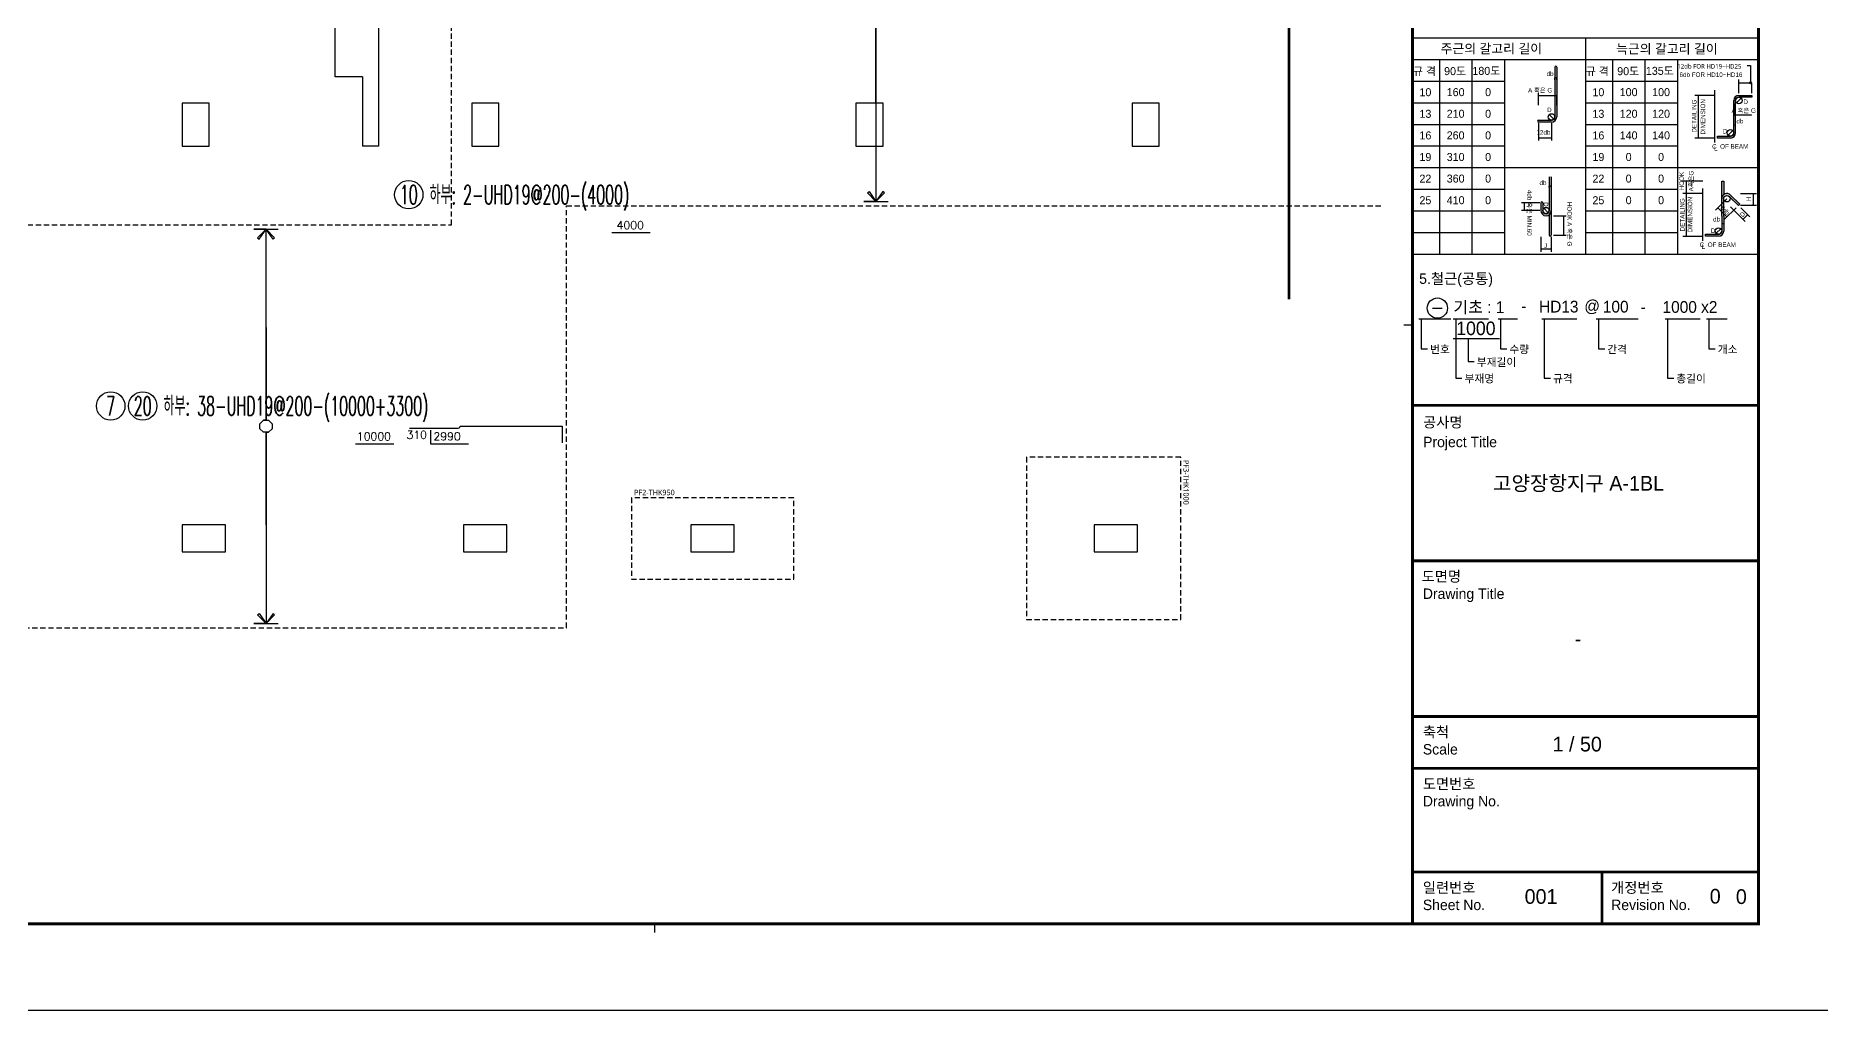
# Model space of a CAD drawing. Header units: millimetres. Extents: x 321717 to 696608, y -514806 to -16026.
# Drawn here: x 437236 to 470209, y -162618 to -144599 of the extents above; entities that cross this region are included whole.
import ezdxf
from ezdxf.enums import TextEntityAlignment as Align

# ---------------------------------------------------------------- set-up
doc = ezdxf.new("R2010")
doc.units = ezdxf.units.MM
doc.header["$LTSCALE"] = 65
doc.linetypes.add('XS-기초$0$HID', pattern=[2.3, 1.5, -0.8])
doc.layers.get('Defpoints').update_dxf_attribs({"color": 145})
for name, color, linetype in [('XDIM', 7, 'Continuous'), ('XREBAR', 1, 'Continuous'), ('XS-기초$0$MAT', 3, 'XS-기초$0$HID'), ('XS-기초$0$PILE-P', 4, 'XS-기초$0$HID'), ('XS-기초$0$WALL', 11, 'Continuous'), ('XS-기초$0$기초연단', 3, 'Continuous'), ('XS-기초$0$하부보강', 7, 'XS-기초$0$HID'), ('XTAG', 7, 'Continuous'), ('기초꺽임', 7, 'Continuous')]:
    doc.layers.add(name, color=color, linetype=linetype)
doc.layers.add('XS-기초$0$DEFPOINT', color=144, linetype='Continuous', plot=False)
doc.styles.add('ARIAL', font='malgun_0.ttf')
doc.styles.add('HYULL', font='Dotum.ttf')
doc.styles.add('XRebar', font='Romans.shx', dxfattribs={"bigfont": 'whgtxt.shx'})
doc.styles.add('XRebar2', font='Romans.shx')
doc.styles.add('XRebarSheet', font='HMKMRHD.TTF')
doc.styles.add('XS-기초$0$맑은고딕', font='malgun_0.ttf')
doc.dimstyles.new('NDIM', dxfattribs={"dimtxt": 3, "dimasz": 1.5, "dimexe": 2, "dimexo": 2, "dimgap": 1, "dimtad": 1, "dimdec": 0, "dimdsep": 46, "dimlunit": 6, "dimtxsty": 'ARIAL', "dimblk": 'DOT', "dimcen": 1, "dimclrd": 256, "dimclre": 7, "dimclrt": 3, "dimadec": 0, "dimazin": 0, "dimtfac": 1, "dimtdec": 0, "dimtix": 1, "dimtmove": 2, "dimatfit": 3, "dimldrblk": 'DOT', "dimfxl": 8, "dimtvp": 1, "dimtolj": 1, "dimlwd": -1, "dimlwe": -1, "dimarcsym": 0})

# ---------------------------------------------------------------- blocks, each defined once
blk = doc.blocks.new('_Dot')
at = {"color": 0, "linetype": 'ByBlock', "lineweight": -2}
blk.add_line((-0.5, 0), (-1, 0), dxfattribs=at)
at = {"color": 0, "linetype": 'ByBlock', "const_width": 0.5}
blk.add_lwpolyline([(-0.25, 0, 1), (0.25, 0, 1)], format="xyb", close=True, dxfattribs=at)
blk = doc.blocks.new('*D118')
at = {"color": 7, "transparency": 16777216}
for p, q in [((80432, 20451), (80432, 20463)), ((80477, 20451), (80477, 20463))]:
    blk.add_line(p, q, dxfattribs=at)
at = {"transparency": 16777216}
blk.add_line((80433, 20461), (80475, 20461), dxfattribs=at)
at = {"layer": 'Defpoints', "color": 0, "transparency": 16777216}
for p in [(80432, 20449), (80477, 20461), (80477, 20449)]:
    blk.add_point(p, dxfattribs=at)
at = {"transparency": 16777216, "xscale": 1.5, "yscale": 1.5, "zscale": 1.5, "rotation": 180}
blk.add_blockref('_Dot', (80432, 20461), dxfattribs=at)
at = {"transparency": 16777216, "xscale": 1.5, "yscale": 1.5, "zscale": 1.5}
blk.add_blockref('_Dot', (80477, 20461), dxfattribs=at)
blk = doc.blocks.new('*D119')
at = {"color": 7, "transparency": 16777216}
for p, q in [((76172, 19024), (76172, 19045)), ((76217, 19024), (76217, 19045))]:
    blk.add_line(p, q, dxfattribs=at)
at = {"transparency": 16777216}
blk.add_line((76215, 19043), (76174, 19043), dxfattribs=at)
at = {"layer": 'Defpoints', "color": 0, "transparency": 16777216}
for p in [(76172, 19043), (76172, 19022), (76217, 19022)]:
    blk.add_point(p, dxfattribs=at)
at = {"transparency": 16777216, "xscale": 1.5, "yscale": 1.5, "zscale": 1.5, "rotation": 180}
blk.add_blockref('_Dot', (76172, 19043), dxfattribs=at)
at = {"transparency": 16777216, "xscale": 1.5, "yscale": 1.5, "zscale": 1.5}
blk.add_blockref('_Dot', (76217, 19043), dxfattribs=at)
blk = doc.blocks.new('*D120')
at = {"transparency": 16777216}
blk.add_line((80158, 18181), (80199, 18181), dxfattribs=at)
at = {"layer": 'Defpoints', "color": 0, "transparency": 16777216}
for p in [(80156, 18181), (80201, 18181), (80201, 18181)]:
    blk.add_point(p, dxfattribs=at)
at = {"transparency": 16777216, "xscale": 1.5, "yscale": 1.5, "zscale": 1.5, "rotation": 180}
blk.add_blockref('_Dot', (80156, 18181), dxfattribs=at)
at = {"transparency": 16777216, "xscale": 1.5, "yscale": 1.5, "zscale": 1.5}
blk.add_blockref('_Dot', (80201, 18181), dxfattribs=at)
blk = doc.blocks.new('XS-기초$0$PF3')
at = {"layer": 'XS-기초$0$MAT', "linetype": 'XS-기초$0$HID'}
blk.add_lwpolyline([(-1500, -1650), (1500, -1650), (1500, 1200), (-1500, 1200)], close=True, dxfattribs=at)
at = {"layer": 'XS-기초$0$DEFPOINT', "color": 1, "style": 'XS-기초$0$맑은고딕'}
blk.add_text('PF3-THK1000', height=100, dxfattribs=at).set_placement((-1450, 1300), align=Align.MIDDLE_LEFT)
blk = doc.blocks.new('XS-기초$0$PF2')
at = {"layer": 'XS-기초$0$MAT', "linetype": 'XS-기초$0$HID'}
blk.add_lwpolyline([(-1500, -750), (1500, -750), (1500, 750), (-1500, 750)], close=True, dxfattribs=at)
at = {"layer": 'XS-기초$0$DEFPOINT', "color": 1, "style": 'XS-기초$0$맑은고딕'}
blk.add_text('PF2-THK950', height=100, dxfattribs=at).set_placement((-1450, 850), align=Align.MIDDLE_LEFT)
blk = doc.blocks.new('zhstes')
at = {"layer": 'XS-기초$0$WALL', "color": 5}
for p, q in [((15880, 6380), (15880, 1450)), ((15080, 2735), (15080, 3935)), ((15580, 2735), (15080, 2735)), ((15580, 2735), (15580, 1450)), ((12750, 2250), (12250, 2250)), ((12250, 2250), (12250, 1450)), ((12750, 1450), (12750, 2250)), ((18100, 2250), (17600, 2250)), ((17600, 2250), (17600, 1450)), ((18100, 1450), (18100, 2250)), ((25200, 2250), (24700, 2250)), ((24700, 2250), (24700, 1450)), ((25200, 1450), (25200, 2250)), ((30300, 2250), (29800, 2250)), ((29800, 2250), (29800, 1450)), ((30300, 1450), (30300, 2250)), ((12250, 1450), (12750, 1450)), ((15880, 1450), (15580, 1450)), ((17600, 1450), (18100, 1450)), ((24700, 1450), (25200, 1450)), ((29800, 1450), (30300, 1450)), ((12250, -5550), (12250, -6050)), ((13050, -5550), (12250, -5550)), ((13050, -6050), (13050, -5550)), ((17450, -5550), (17450, -6050)), ((18250, -5550), (17450, -5550)), ((18250, -6050), (18250, -5550)), ((21650, -5550), (21650, -6050)), ((22450, -5550), (21650, -5550)), ((22450, -6050), (22450, -5550)), ((29100, -5550), (29100, -6050)), ((29900, -5550), (29100, -5550)), ((29900, -6050), (29900, -5550)), ((12250, -6050), (13050, -6050)), ((17450, -6050), (18250, -6050)), ((21650, -6050), (22450, -6050)), ((29100, -6050), (29900, -6050))]:
    blk.add_line(p, q, dxfattribs=at)
at = {"layer": 'XS-기초$0$기초연단', "linetype": 'XS-기초$0$HID'}
for p, q in [((17230, 0), (17230, 9975)), ((19350, 350), (34421, 350)), ((19350, -7450), (19350, 350)), ((-13925, 0), (17230, 0)), ((-17132, -7450), (19350, -7450))]:
    blk.add_line(p, q, dxfattribs=at)
at = {"layer": '기초꺽임', "color": 1, "const_width": 50}
blk.add_lwpolyline([(32700, -1377), (32700, 11861)], dxfattribs=at)
at = {"layer": 'XS-기초$0$PILE-P', "rotation": 270}
blk.add_blockref('XS-기초$0$PF3', (29500, -5800), dxfattribs=at)
at = {"layer": 'XS-기초$0$PILE-P'}
blk.add_blockref('XS-기초$0$PF2', (22050, -5800), dxfattribs=at)
blk = doc.blocks.new('*U376', base_point=(444424.7743, -147539.7083))
at = {"layer": 'XTAG', "color": 0, "linetype": 'Continuous', "ltscale": 1.17728e-311}
blk.add_circle((444129.4618, -147539.7083), 262.5, dxfattribs=at)
at = {"layer": 'XTAG', "color": 0, "linetype": 'Continuous', "ltscale": 1.17728e-311, "style": 'XRebar', "width": 0.55}
blk.add_text('10', height=350, dxfattribs=at).set_placement((444129.4618, -147539.7083), align=Align.MIDDLE_CENTER)
blk.add_text('하부: 2-UHD19@200-(4000)', height=350, dxfattribs=at).set_placement((444512.2743, -147539.7083), align=Align.MIDDLE_LEFT)
blk = doc.blocks.new('*U389', base_point=(439509.3277, -151444.7083))
at = {"layer": 'XTAG', "color": 0, "linetype": 'Continuous', "ltscale": 1.17728e-311}
for centre in [(438623.3902, -151444.7083), (439214.0152, -151444.7083)]:
    blk.add_circle(centre, 262.5, dxfattribs=at)
at = {"layer": 'XTAG', "color": 0, "linetype": 'Continuous', "ltscale": 1.17728e-311, "style": 'XRebar', "width": 0.55}
for s, p in [('7', (438623.3902, -151444.7083)), ('20', (439214.0152, -151444.7083))]:
    blk.add_text(s, height=350, dxfattribs=at).set_placement(p, align=Align.MIDDLE_CENTER)
blk.add_text('하부: 38-UHD19@200-(10000+3300)', height=350, dxfattribs=at).set_placement((439596.8277, -151444.7083), align=Align.MIDDLE_LEFT)
blk = doc.blocks.new('dhs_sheet2e')
h = blk.add_hatch(color=256)
edge = h.paths.add_edge_path()
edge.add_line((76299, 21797), (76299, 20646.2))
edge.add_arc((76224.2, 20646.2), 74.7, -90, 0, ccw=False)
edge.add_line((76224.2, 20571.5), (75925.3, 20571.5))
edge.add_arc((75925.3, 20549.1), 22.4, 90, 270)
edge.add_line((75925.3, 20526.7), (76224.2, 20526.7))
edge.add_arc((76224.2, 20646.2), 119.6, 270, 360)
edge.add_line((76343.8, 20646.2), (76343.8, 21797))
edge.add_arc((76321.4, 21797), 22.4, 0, 180)
blk.add_hatch(color=256).paths.add_polyline_path([(80850.3, 21144.3), (80551.4, 21144.3, 0.4142136), (80431.9, 21024.7), (80431.9, 20621.2), (80431.9, 20277.5, -0.4142136), (80357.1, 20202.7), (80058.2, 20202.7), (80058.2, 20157.9), (80357.1, 20157.9, 0.4142136), (80476.7, 20277.5), (80476.7, 20621.2), (80476.7, 21024.7, -0.4142136), (80551.4, 21099.4), (80850.3, 21099.4)])
h = blk.add_hatch(color=256)
h.paths.add_polyline_path([(76216.8, 18481.2, -0.2277351), (76172, 18387.9), (76172, 17913.3, 1), (76216.8, 17913.3)])
h.paths.add_polyline_path([(76216.8, 19258.4, 1), (76172, 19258.4), (76172, 18481.2, -0.1833618), (76153.2, 18431.7, -0.6790836), (76150.1, 18423.9, -0.2067221), (76146.9, 18425.3, -0.6466922), (76022.6, 18481.2), (76022.6, 18660.6, 1), (75977.7, 18660.6), (75977.7, 18481.2, 1), (76216.8, 18481.2)])
h.paths.add_polyline_path([(76153.2, 18431.7, -0.0300135), (76146.9, 18425.3, 0.2067221), (76150.1, 18423.9, 0.6790836)], flags=17)
h = blk.add_hatch(color=256)
h.paths.add_polyline_path([(80200.9, 19160.1), (80156.1, 19160.1), (80156.1, 18756.6, -0.2277351), (80200.9, 18850)])
h.paths.add_polyline_path([(80156.1, 18756.6), (80156.1, 18353.1), (80156.1, 18009.4, -0.4142136), (80081.4, 17934.7), (79782.5, 17934.7), (79782.5, 17889.8), (80081.4, 17889.8, 0.4142136), (80200.9, 18009.4), (80200.9, 18353.1), (80200.9, 18756.6, -0.6681786), (80328.5, 18809.5), (80539.9, 18598.1), (80571.6, 18629.8), (80360.2, 18841.2, 0.6681786)])
at = {"color": 7, "ltscale": 2}
for p, q in [((73013.1, 22471.6), (81003.6, 22471.6)), ((77008.3, 22471.6), (77008.3, 17477.6)), ((73013.1, 21972.2), (81003.6, 21972.2)), ((73637.3, 21972.2), (73637.3, 17477.6)), ((74386.4, 21972.2), (74386.4, 17477.6)), ((75135.6, 21972.2), (75135.6, 17477.6)), ((77632.6, 21972.2), (77632.6, 17477.6)), ((78381.7, 21972.2), (78381.7, 17477.6)), ((79130.8, 21972.2), (79130.8, 17477.6)), ((73013.1, 21472.8), (75135.6, 21472.8)), ((77008.3, 21472.8), (79130.8, 21472.8)), ((75135.6, 19475.2), (77008.3, 19475.2)), ((79130.8, 19475.2), (81003.6, 19475.2)), ((73013.1, 17477.6), (81003.6, 17477.6))]:
    blk.add_line(p, q, dxfattribs=at)
for p, q in [((76299, 21797), (76299, 20646.2)), ((76343.8, 21797), (76343.8, 20646.2)), ((80553.3, 21432.5), (80848.4, 21432.5)), ((80742.8, 21835.3), (80817.5, 21835.3)), ((80817.5, 21835.3), (80817.5, 21432.5)), ((79607.9, 21142.4), (79607.9, 20159.8)), ((80431.9, 20277.5), (80431.9, 21024.7)), ((80476.7, 20277.5), (80476.7, 21024.7)), ((80498.6, 20971.9), (80604.3, 21077.5)), ((80551.4, 21144.3), (80850.3, 21144.3)), ((80850.3, 21099.4), (80551.4, 21099.4)), ((80850.3, 21144.3), (80850.3, 21099.4)), ((76277.1, 20593.4), (76171.4, 20699.1)), ((80835.3, 20687.8), (80431.9, 20687.8)), ((75925.3, 20571.5), (76224.2, 20571.5)), ((76224.2, 20526.7), (75925.3, 20526.7)), ((80058.2, 20202.7), (80357.1, 20202.7)), ((80058.2, 20157.9), (80058.2, 20202.7)), ((80304.3, 20224.6), (80410, 20330.3)), ((80357.1, 20157.9), (80058.2, 20157.9)), ((76172, 19258.4), (76172, 18481.2)), ((76216.8, 19258.4), (76216.8, 18481.2)), ((79332.2, 19158.3), (79332.2, 18878.1)), ((75592.1, 18659.1), (75592.1, 18482.7)), ((75977.7, 18660.6), (75977.7, 18481.2)), ((76022.6, 18660.6), (76022.6, 18481.2)), ((79332.2, 18874.3), (79332.2, 17887.4)), ((80156.1, 18353.1), (80156.1, 18756.6)), ((80200.9, 18353.1), (80200.9, 18756.6)), ((80328.5, 18809.5), (80539.9, 18598.1)), ((80357.7, 18568.9), (80698.5, 18228.1)), ((80360.2, 18841.2), (80571.6, 18629.8)), ((80539.9, 18598.1), (80571.6, 18629.8)), ((80883.4, 18874.3), (80883.4, 18609.1)), ((76150.1, 18428.4), (76044.4, 18534.1)), ((76502.4, 18360.2), (76502.4, 17914.8)), ((80065.6, 18544), (80274.3, 18335.3)), ((80156.1, 18353.1), (80156.1, 18009.4)), ((80200.9, 18353.1), (80200.9, 18009.4)), ((80749.9, 18385.4), (80646.9, 18282.4)), ((79782.5, 17889.8), (79782.5, 17934.7)), ((79782.5, 17934.7), (80081.4, 17934.7)), ((80081.4, 17889.8), (79782.5, 17889.8)), ((80028.6, 17956.6), (80134.2, 18062.2)), ((76215.3, 17590.4), (75979.2, 17590.4))]:
    blk.add_line(p, q)
at = {"color": 1}
for p, q in [((76299, 21501), (76299, 21548.4)), ((76342.3, 21546.4), (76300.5, 21546.4)), ((76343.8, 21501), (76343.8, 21548.4)), ((75925.3, 20916), (75925.3, 21199.6)), ((75926.8, 21139.7), (76342.3, 21139.7)), ((75925.3, 20500.1), (75925.3, 20098.9)), ((76224.2, 20500.1), (76224.2, 20098.9)), ((76222.7, 20158.9), (75926.8, 20158.9))]:
    blk.add_line(p, q, dxfattribs=at)
at = {"color": 7}
for p, q in [((80551.4, 21191.6), (80551.4, 21507.4)), ((80850.3, 21191.6), (80850.3, 21435)), ((76343.8, 20916), (76343.8, 21141.7)), ((79996, 21144.3), (79533, 21144.3)), ((80431.9, 20947.5), (80431.9, 20685.3)), ((79996, 20157.9), (79533, 20157.9)), ((79720.2, 19160.1), (79257.5, 19160.1)), ((75953.1, 18660.6), (75532.2, 18660.6)), ((79720.2, 18876.2), (79257.5, 18876.2)), ((79720.2, 18876.2), (79257.5, 18876.2)), ((80273.9, 18754.9), (80011.4, 18492.3)), ((80591.1, 18876.2), (80958.3, 18876.2)), ((80591.1, 18607.2), (80958.3, 18607.2)), ((75953.1, 18481.2), (75532.2, 18481.2)), ((76270.6, 18361.7), (76562.3, 18361.7)), ((80485.3, 18543.5), (80222.7, 18281)), ((80488.8, 18437.8), (80698.5, 18228.1)), ((80594.5, 18543.5), (80804.2, 18333.8)), ((75977.7, 17876.9), (75977.7, 17530.5)), ((76216.8, 17876.9), (76216.8, 17530.5)), ((76270.6, 17913.3), (76562.3, 17913.3)), ((79720.2, 17885.5), (79257.5, 17885.5)), ((73477.6, 16230.5), (73697, 16230.5)), ((73013.1, 15831.2), (72813.3, 15831.2)), ((55508.9, 1997.6), (55508.9, 1797.9))]:
    blk.add_line(p, q, dxfattribs=at)
at = {"linetype": 'Continuous'}
for p, q in [((79998.5, 20053.3), (79998.5, 21263.8)), ((79722.7, 17785.2), (79722.7, 18995.8))]:
    blk.add_line(p, q, dxfattribs=at)
at = {"color": 4}
for p, q in [((80156.1, 19160.1), (80200.9, 19160.1)), ((80156.1, 18756.6), (80156.1, 19160.1)), ((80200.9, 19160.1), (80200.9, 18850)), ((76172, 18387.9), (76172, 17913.3)), ((76216.8, 18481.2), (76216.8, 17913.3))]:
    blk.add_line(p, q, dxfattribs=at)
at = {"color": 1, "ltscale": 2}
for p, q in [((73160.8, 15979.6), (73897.2, 15979.6)), ((73217.3, 15979.6), (73217.3, 15288.3)), ((73955, 15979.6), (74769.1, 15979.6)), ((74011.5, 15979.6), (74011.5, 14611.4)), ((74992, 15979.6), (75438.1, 15979.6)), ((75048.5, 15979.6), (75048.5, 15288.3)), ((75998.4, 15979.6), (76812.5, 15979.6)), ((76054.9, 15979.6), (76054.9, 14611.4)), ((77253.2, 15979.6), (78222.3, 15979.6)), ((77309.7, 15979.6), (77309.7, 15288.3)), ((78846.9, 15979.6), (79661, 15979.6)), ((78903.4, 15979.6), (78903.4, 14611.4)), ((79804.8, 15979.6), (80281.2, 15979.6)), ((79861.3, 15979.6), (79861.3, 15288.3)), ((73217.3, 15288.3), (73361.3, 15288.3)), ((73955, 15525.5), (75020.4, 15525.5)), ((74296, 15525.5), (74296, 14991.1)), ((75048.5, 15288.3), (75192.5, 15288.3)), ((77309.7, 15288.3), (77453.7, 15288.3)), ((79861.3, 15288.3), (80005.3, 15288.3)), ((74296, 14991.1), (74440, 14991.1)), ((74011.5, 14611.4), (74155.5, 14611.4)), ((76054.9, 14611.4), (76198.9, 14611.4)), ((78903.4, 14611.4), (79047.4, 14611.4))]:
    blk.add_line(p, q, dxfattribs=at)
at = {"color": 30}
for p, q in [((73013.1, 6791.9), (81003.6, 6791.9)), ((73013.1, 5593.3), (81003.6, 5593.3)), ((73013.1, 3196.2), (81003.6, 3196.2))]:
    blk.add_line(p, q, dxfattribs=at)
at = {"color": 7}
blk.add_lwpolyline([(84000, 0), (84000, 59329.4), (0, 59329.4), (0, 0)], close=True, dxfattribs=at)
at = {"color": 30, "const_width": 64.9}
blk.add_lwpolyline([(81003.6, 57331.7), (2996.4, 57331.7), (2996.4, 1997.6), (81003.6, 1997.6)], close=True, dxfattribs=at)
for points in [[(73013.1, 1997.6), (73013.1, 57331.7)], [(73013.1, 13983.4), (81003.6, 13983.4)], [(73013.1, 10387.6), (81003.6, 10387.6)], [(73013.1, 6791.9), (81003.6, 6791.9)], [(73013.1, 5593.3), (81003.6, 5593.3)], [(73013.1, 3196.2), (81003.6, 3196.2)], [(77390.2, 1997.6), (77390.2, 3196.2)]]:
    blk.add_lwpolyline(points, dxfattribs=at)
at = {"color": 1, "ltscale": 2, "const_width": 1.87}
for points in [[(79725.1, 2916.8), (79725.1, 2355), (80286.9, 2355), (80286.9, 2916.8), (79725.1, 2916.8)], [(80321.3, 2916.8), (80321.3, 2355), (80883.1, 2355), (80883.1, 2916.8), (80321.3, 2916.8)]]:
    blk.add_lwpolyline(points, dxfattribs=at)
for centre, radius in [((80817.5, 21432.5), 22.4), ((80817.5, 21432.5), 11.2), ((80551.4, 21024.7), 74.7), ((80604.3, 21077.5), 4.48), ((76171.4, 20699.1), 4.48), ((80498.6, 20971.9), 4.48), ((76277.1, 20593.4), 4.48), ((80357.1, 20277.5), 74.7), ((80304.3, 20224.6), 4.48), ((80410, 20330.3), 4.48), ((80275.7, 18756.6), 74.7), ((76044.4, 18534.1), 4.48), ((76150.1, 18428.4), 4.48), ((80081.4, 18009.4), 74.7), ((80028.6, 17956.6), 4.48), ((80134.2, 18062.2), 4.48)]:
    blk.add_circle(centre, radius)
at = {"color": 4}
for centre in [(76224.2, 20646.2), (76097.3, 18481.2)]:
    blk.add_circle(centre, 74.7, dxfattribs=at)
at = {"color": 7, "linetype": 'Continuous'}
blk.add_circle((73588.4, 16228.7), 234.1, dxfattribs=at).dxf.unprotected_set("ltscale", 0)
for centre, radius, start, end in [((76321.4, 21797), 22.4, 0, 180), ((80551.4, 21024.7), 119.6, 90, 180), ((80551.4, 21024.7), 74.7, 90, 180), ((76224.2, 20646.2), 119.6, 270, 0), ((76224.2, 20646.2), 74.7, 270, 0), ((75925.3, 20549.1), 22.4, 90, 270), ((80357.1, 20277.5), 74.7, 270, 0), ((80357.1, 20277.5), 119.6, 270, 0), ((76000.1, 18660.6), 22.4, 0, 180), ((80275.7, 18756.6), 119.6, 45, 180), ((76097.3, 18481.2), 119.6, 180, 0), ((76097.3, 18481.2), 74.7, 180, 0), ((80081.4, 18009.4), 119.6, 270, 0), ((80081.4, 18009.4), 74.7, 270, 0)]:
    blk.add_arc(centre, radius, start, end)
at = {"color": 4}
blk.add_arc((76194.4, 17913.3), 22.4, 180, 0, dxfattribs=at)
at = {"color": 1, "rotation": 180}
for p, xscale, yscale, zscale in [((76299, 21546.4), 1.5, 1.5, 1.5), ((75925.3, 21139.7), 11.98573127229489, 11.98573127229489, 11.98573127229489), ((75925.3, 20158.9), 11.98573127229489, 11.98573127229489, 11.98573127229489)]:
    blk.add_blockref('_Dot', p, dxfattribs=dict(at, xscale=xscale, yscale=yscale, zscale=zscale))
at = {"color": 1}
for p, xscale, yscale, zscale in [((76343.8, 21546.4), 1.5, 1.5, 1.5), ((76343.8, 21139.7), 1.498216409036861, 1.498216409036861, 1.498216409036861), ((76224.2, 20158.9), 11.98573127229489, 11.98573127229489, 11.98573127229489)]:
    blk.add_blockref('_Dot', p, dxfattribs=dict(at, xscale=xscale, yscale=yscale, zscale=zscale))
for p, xscale, yscale, zscale, rotation in [((80551.4, 21432.5), 14.98216409036861, 14.98216409036861, 14.98216409036861, 180), ((79607.9, 21144.3), 14.98216409036861, 14.98216409036861, 14.98216409036861, 90), ((80431.9, 20687.8), 14.98216409036861, 14.98216409036861, 14.98216409036861, 180), ((79607.9, 20157.9), 14.98216409036861, 14.98216409036861, 14.98216409036861, 270), ((79332.2, 19160.1), 14.98216409036861, 14.98216409036861, 14.98216409036861, 90), ((75592.1, 18660.6), 11.98573127229489, 11.98573127229489, 11.98573127229489, 90), ((79332.2, 18876.2), 14.98216409036861, 14.98216409036861, 14.98216409036861, 90), ((79332.2, 18876.2), 1.872770511296076, 1.872770511296076, 1.872770511296076, 270), ((80064, 18545), 14.98216409036862, 14.98216409036862, 14.98216409036862, 135.0000000000825), ((80883.4, 18876.2), 14.98216409036861, 14.98216409036861, 14.98216409036861, 90), ((80883.4, 18607.2), 14.98216409036861, 14.98216409036861, 14.98216409036861, 270), ((75592.1, 18481.2), 11.98573127229489, 11.98573127229489, 11.98573127229489, 270), ((76502.4, 18361.7), 11.98573127229489, 11.98573127229489, 11.98573127229489, 90), ((80275.7, 18333.9), 14.98216409036862, 14.98216409036862, 14.98216409036862, 315.0000000000825), ((80645.5, 18281.1), 14.98216409036861, 14.98216409036861, 14.98216409036861, 225.0000000002524), ((80751.2, 18386.8), 14.98216409036861, 14.98216409036861, 14.98216409036861, 45.00000000025246), ((76502.4, 17913.3), 11.98573127229489, 11.98573127229489, 11.98573127229489, 270), ((79332.2, 17885.5), 14.98216409036861, 14.98216409036861, 14.98216409036861, 270), ((75977.7, 17590.4), 11.98573127229489, 11.98573127229489, 11.98573127229489, 180)]:
    blk.add_blockref('_Dot', p, dxfattribs=dict(xscale=xscale, yscale=yscale, zscale=zscale, rotation=rotation))
for p, xscale, yscale, zscale in [((80850.3, 21432.5), 1.872770511296076, 1.872770511296076, 1.872770511296076), ((80850.3, 20687.8), 14.98216409036861, 14.98216409036861, 14.98216409036861), ((76216.8, 17590.4), 11.98573127229489, 11.98573127229489, 11.98573127229489)]:
    blk.add_blockref('_Dot', p, dxfattribs=dict(xscale=xscale, yscale=yscale, zscale=zscale))
at = {"color": 3}
for s, height, style, p in [('주근의 갈고리 길이', 217.47, 'XRebarSheet', (73661.6, 22115.7)), ('늑근의 갈고리 길이', 217.47, 'XRebarSheet', (77716.4, 22111.4)), ('규 격', 184.85, 'XRebarSheet', (73024.7, 21609.3)), ('90도', 184.85, 'XRebarSheet', (73743.9, 21612.7)), ('180도', 184.85, 'XRebarSheet', (74396.5, 21618.3)), ('규 격', 184.85, 'XRebarSheet', (77015.8, 21609.3)), ('90도', 184.85, 'XRebarSheet', (77741.9, 21610.8)), ('135도', 184.85, 'XRebarSheet', (78402.8, 21618.5)), ('기초 : 1', 271.84, 'HYULL', (73958.2, 16112.5)), ('-', 271.8, 'HYULL', (75524.6, 16143.6)), ('HD13', 271.84, 'HYULL', (75937.6, 16126.4)), ('@', 271.8, 'HYULL', (76981.9, 16143.6)), ('100', 271.84, 'HYULL', (77410.5, 16124.9)), ('-', 271.8, 'HYULL', (78283.3, 16120.3)), ('1000 x2', 271.84, 'HYULL', (78789.8, 16118.6)), ('번호', 181.22, 'XRebarSheet', (73421.4, 15184.8)), ('수량', 181.22, 'XRebarSheet', (75252.6, 15184.8)), ('간격', 181.22, 'XRebarSheet', (77513.8, 15184.8)), ('개소', 181.22, 'XRebarSheet', (80065.4, 15184.8)), ('부재길이', 181.22, 'XRebarSheet', (74500.1, 14887.6)), ('부재명', 181.22, 'XRebarSheet', (74215.6, 14507.8)), ('규격', 181.22, 'XRebarSheet', (76259, 14507.8)), ('총길이', 181.22, 'XRebarSheet', (79107.5, 14507.8))]:
    blk.add_text(s, height=height, dxfattribs=dict(at, style=style)).set_placement(p)
for s, height, style, p in [('12db FOR HD19~HD25', 104.875, 'ARIAL', (79128.8, 21763.4)), ('db', 104.88, 'HYULL', (76110.6, 21591.3)), ('6db FOR HD10~HD16', 104.875, 'HYULL', (79181.1, 21570.1)), ('A 혹은 G', 104.88, 'HYULL', (75682.6, 21210.1)), ('D', 104.9, 'HYULL', (80656, 20944.7)), ('D', 104.9, 'HYULL', (76121.8, 20758.8)), ('A 혹은 G', 104.88, 'HYULL', (80384, 20740.7)), ('12db', 104.88, 'HYULL', (75877.3, 20236.3)), ('D', 104.9, 'HYULL', (80177.8, 20262.8)), ('db', 104.88, 'HYULL', (80494.6, 20497.1)), ('C  OF BEAM', 104.88, 'HYULL', (79933.3, 19912.7)), ('L', 104.9, 'HYULL', (79978.2, 19870.3)), ('db', 104.88, 'HYULL', (75947.2, 19073.7)), ('db', 104.88, 'HYULL', (79955.9, 18229.1)), ('J', 104.9, 'HYULL', (76052.4, 17620.3)), ('C  OF BEAM', 104.88, 'HYULL', (79646.6, 17640.3)), ('D', 104.9, 'HYULL', (79902.1, 17964.6)), ('L', 104.9, 'HYULL', (79691.4, 17597.9))]:
    blk.add_text(s, height=height, dxfattribs=dict(style=style)).set_placement(p)
at = {"style": 'HYULL'}
for s, height, rotation, p in [('DETAILING', 104.88, 90, (79572.8, 20283)), ('DIMENSION', 104.88, 90, (79773.2, 20238.9)), ('A혹은G', 104.88, 90, (79503.2, 18925.5)), ('HOOK', 104.88, 90, (79280.6, 18949.8)), ('4db 혹은 MIN.60', 104.875, 270, (75662.8, 18959.9)), ('D', 104.9, 270, (76045.4, 18676.8)), ('HOOK A 혹은 G', 104.875, 270, (76588.8, 18683)), ('DETAILING', 104.88, 90, (79297.1, 18001.8)), ('DIMENSION', 104.88, 90, (79475.3, 17979.8)), ('H', 104.9, 90, (80828.6, 18696.9))]:
    blk.add_text(s, height=height, rotation=rotation, dxfattribs=at).set_placement(p)
at = {"style": 'HYULL', "width": 0.8}
for s, height, rotation, p in [('6db', 104.88, 315, (80113.5, 18528.3)), ('D', 104.9, 45, (80638.1, 18324.3))]:
    blk.add_text(s, height=height, rotation=rotation, dxfattribs=at).set_placement(p)
at = {"color": 7, "style": 'XRebarSheet'}
blk.add_text('5.철근(공통)', height=242.71, dxfattribs=at).set_placement((73167, 16788))
at = {"color": 3, "linetype": 'Continuous', "style": 'HYULL'}
e = blk.add_text('1000', height=312.13, dxfattribs=at)
e.set_placement((74023.5, 15760.5), align=Align.MIDDLE_LEFT)
e.dxf.unprotected_set("ltscale", 0)
at = {"color": 7, "style": 'XRebarSheet'}
for s, height, p in [('공사명', 241.63, (73259, 13591.6)), ('Project Title', 241.632, (73259, 13135.1)), ('도면명', 241.63, (73225, 10028.1)), ('Drawing Title', 241.632, (73252.8, 9628.5)), ('축척', 241.63, (73252.8, 6432.3)), ('Scale', 241.63, (73252.8, 6032.8)), ('도면번호', 241.63, (73252.8, 5233.8)), ('Drawing No.', 241.632, (73252.8, 4834.2)), ('일련번호', 241.63, (73252.8, 2836.6)), ('개정번호', 241.63, (77602.3, 2836.6)), ('Sheet No.', 241.63, (73252.8, 2437.1)), ('Revision No.', 241.632, (77602.3, 2437.1))]:
    blk.add_text(s, height=height, dxfattribs=at).set_placement(p, align=Align.MIDDLE_LEFT)
for base, p1, p2, picture, middle in [((80476.7, 20461.4), (80431.9, 20449.3), (80476.7, 20449.3), '*D118', (80454.3, 20461.4)), ((76172, 19043.3), (76216.8, 19021.8), (76172, 19021.8), '*D119', (76194.4, 19043.3)), ((80200.9, 18181.3), (80156.1, 18181.3), (80200.9, 18181.3), '*D120', (80178.5, 18181.3))]:
    dim = blk.add_linear_dim(base=base, p1=p1, p2=p2, text=' ', dimstyle='NDIM')
    dim.commit()
    dim.dimension.update_dxf_attribs({"geometry": picture, "text_midpoint": middle})

msp = doc.modelspace()

# ---------------------------------------------------------------- linework, layer by layer
at = {"color": 7, "ltscale": 2}
for p, q in [((462674.1, -145839.7), (464372.1, -145839.7)), ((465870.3, -145839.7), (467568.2, -145839.7)), ((462674.1, -146239.2), (464372.1, -146239.2)), ((465870.3, -146239.2), (467568.2, -146239.2)), ((462674.1, -146638.7), (464372.1, -146638.7)), ((465870.3, -146638.7), (467568.2, -146638.7)), ((462674.1, -147038.3), (464372.1, -147038.3)), ((465870.3, -147038.3), (467568.2, -147038.3)), ((462674.1, -147437.8), (464372.1, -147437.8)), ((465870.3, -147437.8), (467568.2, -147437.8)), ((462674.1, -147837.3), (464372.1, -147837.3)), ((465870.3, -147837.3), (467568.2, -147837.3)), ((462674.1, -148236.8), (464372.1, -148236.8)), ((465870.3, -148236.8), (467568.2, -148236.8))]:
    msp.add_line(p, q, dxfattribs=at)
at = {"layer": 'XDIM', "color": 250, "linetype": 'Continuous', "ltscale": 2.7937e-313}
msp.add_line((447743, -147714.7), (447743, -147714.7), dxfattribs=at)
at = {"layer": 'XDIM', "color": 250, "linetype": 'Continuous', "ltscale": 2.20775e-312}
for p, q in [((443007.1, -151619.7), (443007.1, -151619.7)), ((443948.6, -151619.7), (443948.6, -151619.7))]:
    msp.add_line(p, q, dxfattribs=at)
at = {"layer": 'XDIM', "color": 4, "linetype": 'Continuous', "ltscale": 4.56907e-10}
msp.add_lwpolyline([(452762.1, -145848.5), (452762.1, -144144.7), (452808.7, -144144.7), (452715.5, -144144.7), (452649.6, -144078.8), (452649.6, -143985.6), (452715.5, -143919.7), (452808.7, -143919.7), (452874.6, -143985.6), (452874.6, -144078.8), (452808.7, -144144.7), (452762.1, -144144.7), (452762.1, -145848.5), (452762.1, -145848.5), (452762.1, -147664.7), (452603, -147505.6), (452633.1, -147480.4), (452762.1, -147664.7), (452921.2, -147505.6), (452891.2, -147480.4), (452762.1, -147664.7), (452537.1, -147664.7), (452987.1, -147664.7)], dxfattribs=at)
at = {"layer": 'XDIM', "color": 4, "linetype": 'Continuous', "ltscale": 4.56907e-10, "elevation": -1.5}
for points in [[(441492.1, -149997.2), (441492.1, -151707.2), (441445.5, -151707.2), (441538.7, -151707.2), (441604.6, -151773.1), (441604.6, -151866.3), (441538.7, -151932.2), (441445.5, -151932.2), (441379.6, -151866.3), (441379.6, -151773.1), (441445.5, -151707.2), (441492.1, -151707.2), (441492.1, -149997.2), (441492.1, -149997.2), (441492.1, -148174.7), (441651.2, -148333.8), (441621.2, -148359), (441492.1, -148174.7), (441333, -148333.8), (441363.1, -148359), (441492.1, -148174.7), (441267.1, -148174.7), (441717.1, -148174.7)], [(441492.1, -153642.2), (441492.1, -151932.2), (441538.7, -151932.2), (441445.5, -151932.2), (441379.6, -151866.3), (441379.6, -151773.1), (441445.5, -151707.2), (441538.7, -151707.2), (441604.6, -151773.1), (441604.6, -151866.3), (441538.7, -151932.2), (441492.1, -151932.2), (441492.1, -153642.2), (441492.1, -153642.2), (441492.1, -155464.7), (441333, -155305.6), (441363.1, -155280.4), (441492.1, -155464.7), (441651.2, -155305.6), (441621.2, -155280.4), (441492.1, -155464.7), (441267.1, -155464.7), (441717.1, -155464.7)]]:
    msp.add_lwpolyline(points, dxfattribs=at)
at = {"layer": 'XDIM', "color": 1, "linetype": 'Continuous', "ltscale": 2.7937e-313}
msp.add_lwpolyline([(447883, -148239.7), (448589.9, -148239.7)], dxfattribs=at)
at = {"layer": 'XDIM', "color": 1, "linetype": 'Continuous', "ltscale": 2.20775e-312}
for points in [[(444528.2, -151894), (444528.2, -152144.7), (445235.1, -152144.7)], [(443147.1, -152144.7), (443854.1, -152144.7)]]:
    msp.add_lwpolyline(points, dxfattribs=at)
at = {"layer": 'XREBAR', "color": 31, "linetype": 'Continuous', "ltscale": 4.56907e-10, "const_width": 1}
msp.add_lwpolyline([(435042.1, -151819.7), (435042.1, -151819.7), (445042.1, -151819.7), (445042.1, -151819.7)], dxfattribs=at)
at = {"layer": 'XREBAR', "color": 31, "linetype": 'Continuous', "ltscale": 4.56907e-10}
msp.add_lwpolyline([(444142.1, -151857.2), (444142.1, -151857.2), (445042.1, -151857.2), (445060.9, -151852.2), (445074.6, -151838.5), (445079.6, -151819.7), (446962.1, -151819.7), (446962.1, -152129.7)], dxfattribs=at)

# ---------------------------------------------------------------- block references
at = {"color": 255, "xscale": 0.8000000006602158, "yscale": 0.8000000006602158, "zscale": 0.8000000006602158}
msp.add_blockref('dhs_sheet2e', (404263.6, -162618.4), dxfattribs=at)
at = {"layer": 'XS-기초$0$하부보강'}
msp.add_blockref('zhstes', (427692.1, -148094.7), dxfattribs=at)
at = {"layer": 'XTAG', "color": 31, "linetype": 'Continuous', "ltscale": 1.17728e-311}
for name, p in [('*U376', (444424.8, -147539.7)), ('*U389', (439509.3, -151444.7))]:
    msp.add_blockref(name, p, dxfattribs=at)

# ---------------------------------------------------------------- texts
at = {"color": 3, "style": 'XRebarSheet'}
for s, height, p in [('10', 147.88, (462913, -145644.1)), ('160', 147.88, (463471.7, -145643.1)), ('0', 147.9, (464071, -145643.1)), ('10', 147.88, (466109.2, -145644.1)), ('100', 147.88, (466667.9, -145643.1)), ('100', 147.88, (467267.2, -145643.1)), ('13', 147.88, (462913, -146043.6)), ('210', 147.88, (463471.7, -146042.7)), ('0', 147.9, (464071, -146042.7)), ('13', 147.88, (466109.2, -146043.6)), ('120', 147.88, (466667.9, -146042.7)), ('120', 147.88, (467267.2, -146042.7)), ('16', 147.88, (462913, -146443.1)), ('260', 147.88, (463471.7, -146442.2)), ('0', 147.9, (464071, -146442.2)), ('16', 147.88, (466109.2, -146443.1)), ('140', 147.88, (466667.9, -146442.2)), ('140', 147.88, (467267.2, -146442.2)), ('19', 147.88, (462913, -146842.7)), ('310', 147.88, (463471.7, -146841.7)), ('0', 147.9, (464071, -146841.7)), ('19', 147.88, (466109.2, -146842.7)), ('0', 147.9, (466667.9, -146841.7)), ('0', 147.9, (467267.2, -146841.7)), ('22', 147.88, (462913, -147242.2)), ('360', 147.88, (463471.7, -147241.2)), ('0', 147.9, (464071, -147241.2)), ('22', 147.88, (466109.2, -147242.2)), ('0', 147.9, (466667.9, -147241.2)), ('0', 147.9, (467267.2, -147241.2)), ('25', 147.88, (462913, -147641.7)), ('410', 147.88, (463471.7, -147640.8)), ('0', 147.9, (464071, -147640.8)), ('25', 147.88, (466109.2, -147641.7)), ('0', 147.9, (466667.9, -147640.8)), ('0', 147.9, (467267.2, -147640.8))]:
    msp.add_text(s, height=height, dxfattribs=at).set_placement(p, align=Align.MIDDLE_CENTER)
for s, p in [('고양장항지구 A-1BL', (465742.1, -152870.4)), ('-', (465731.5, -155747.2)), ('1 / 50', (465718.2, -157691)), ('0', (468267.7, -160509)), ('0', (468750.3, -160516.4))]:
    msp.add_text(s, height=272, dxfattribs=at).set_placement(p, align=Align.MIDDLE)
msp.add_text('001', height=271.84, dxfattribs=at).set_placement((464746.7, -160649.9))
at = {"layer": 'XDIM', "color": 3, "linetype": 'Continuous', "ltscale": 2.7937e-313, "style": 'XRebar2'}
msp.add_text('4000', height=147, dxfattribs=at).set_placement((448221.4, -148220.5), align=Align.BOTTOM_CENTER)
at = {"layer": 'XDIM', "color": 3, "linetype": 'Continuous', "ltscale": 2.20775e-312, "style": 'XRebar2'}
for s, p in [('10000', (443485.5, -152125.5)), ('2990', (444837.8, -152124.2))]:
    msp.add_text(s, height=147, dxfattribs=at).set_placement(p, align=Align.BOTTOM_CENTER)
msp.add_text('310', height=147, dxfattribs=at).set_placement((444466.6, -152096.8), align=Align.BOTTOM_RIGHT)

doc.saveas('drawing.dxf')
